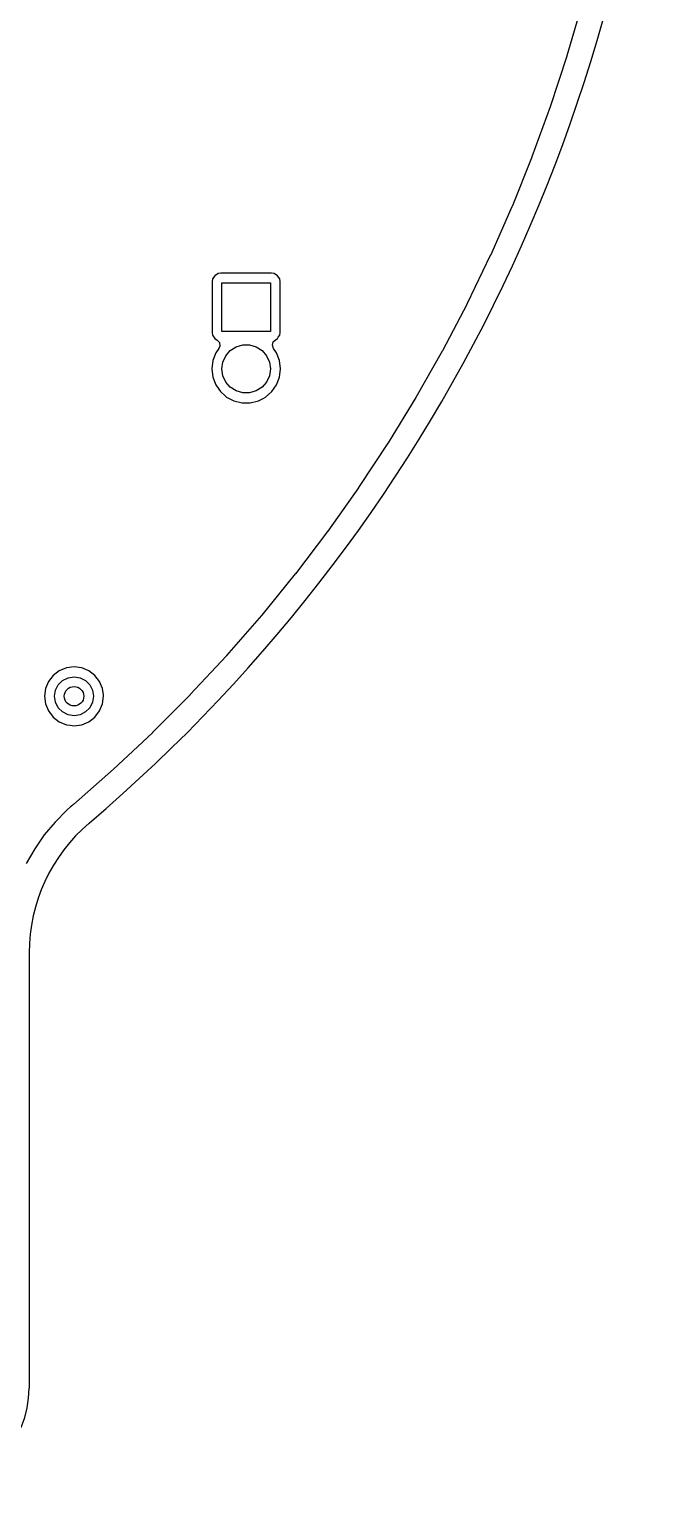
# Model space of a CAD drawing. Extents: x 116 to 183, y -110.2 to -37.6.
# Drawn here: x 169.93 to 182.95, y -110.24 to -80.26 of the extents above; entities that cross this region are included whole.
import ezdxf

# ---------------------------------------------------------------- set-up
doc = ezdxf.new("R2010")
doc.units = 0
doc.layers.add('BLACK', color=7, linetype='CONTINUOUS')

msp = doc.modelspace()

# ---------------------------------------------------------------- linework, layer by layer
at = {"layer": 'BLACK', "linetype": 'CONTINUOUS'}
for p, q in [((181.285344, -79.763787), (180.979605, -80.814941)), ((180.978386, -80.818886), (180.637815, -81.859284)), ((180.979605, -80.814941), (180.978386, -80.818886)), ((180.636465, -81.863186), (180.261449, -82.891653)), ((180.637815, -81.859284), (180.636465, -81.863186)), ((180.25997, -82.895508), (179.850926, -83.910906)), ((180.261449, -82.891653), (180.25997, -82.895508)), ((179.84932, -83.91471), (179.406684, -84.915955)), ((179.850926, -83.910906), (179.84932, -83.91471)), ((179.404952, -84.919703), (178.929227, -85.905653)), ((179.406684, -84.915955), (179.404952, -84.919703)), ((173.698131, -85.40077), (173.6865, -85.459247)), ((173.698132, -85.400769), (173.698131, -85.40077)), ((173.742447, -85.334447), (173.698132, -85.400769)), ((173.808769, -85.290132), (173.742447, -85.334447)), ((173.80877, -85.290131), (173.808769, -85.290132)), ((173.867247, -85.2785), (173.80877, -85.290131)), ((173.867252, -85.2785), (173.867247, -85.2785)), ((174.906748, -85.2785), (173.867252, -85.2785)), ((174.906752, -85.2785), (174.906748, -85.2785)), ((174.965229, -85.290131), (174.906752, -85.2785)), ((174.96523, -85.290132), (174.965229, -85.290131)), ((175.031552, -85.334447), (174.96523, -85.290132)), ((175.075867, -85.400769), (175.031552, -85.334447)), ((175.075868, -85.40077), (175.075867, -85.400769)), ((175.087499, -85.459247), (175.075868, -85.40077)), ((173.6865, -85.459247), (173.6865, -86.498752)), ((173.887, -86.479), (173.887, -85.479)), ((173.887, -85.479), (174.887, -85.479)), ((174.887, -85.479), (174.887, -86.479)), ((175.0875, -85.459249), (175.087499, -85.459247)), ((175.0875, -86.49875), (175.0875, -85.459249)), ((178.927371, -85.909341), (178.41909, -86.878892)), ((178.929227, -85.905653), (178.927371, -85.909341)), ((173.6865, -86.498752), (173.698131, -86.557229)), ((173.698131, -86.557229), (173.698132, -86.55723)), ((173.698132, -86.55723), (173.742447, -86.623552)), ((174.887, -86.479), (173.887, -86.479)), ((175.031552, -86.623552), (175.047697, -86.59939)), ((175.047697, -86.59939), (175.075867, -86.557231)), ((175.075867, -86.557231), (175.075867, -86.557229)), ((175.075867, -86.557229), (175.075868, -86.557229)), ((175.075868, -86.557229), (175.087499, -86.498752)), ((175.087499, -86.498752), (175.0875, -86.49875)), ((173.742447, -86.623552), (173.791824, -86.656545)), ((173.824983, -86.830087), (173.762183, -86.921068)), ((173.791824, -86.656545), (173.836629, -86.710158)), ((173.845336, -86.779483), (173.824983, -86.830087)), ((173.836629, -86.710158), (173.845336, -86.779483)), ((173.966373, -86.97868), (174.05957, -86.871125)), ((174.05957, -86.871125), (174.179292, -86.794184)), ((174.179292, -86.794184), (174.315843, -86.754089)), ((174.315843, -86.754089), (174.458157, -86.754089)), ((174.458157, -86.754089), (174.594708, -86.794184)), ((174.594708, -86.794184), (174.71443, -86.871125)), ((174.71443, -86.871125), (174.807627, -86.97868)), ((174.927133, -86.763733), (174.944598, -86.696082)), ((174.949017, -86.830088), (174.927133, -86.763733)), ((174.944598, -86.696082), (174.982175, -86.656545)), ((175.011816, -86.921066), (174.949017, -86.830088)), ((174.982175, -86.656545), (175.031552, -86.623552)), ((178.417112, -86.882517), (177.876816, -87.834637)), ((178.41909, -86.878892), (178.417112, -86.882517)), ((173.701859, -87.08013), (173.681355, -87.249)), ((173.70186, -87.080125), (173.701859, -87.08013)), ((173.762182, -86.921068), (173.70186, -87.080125)), ((173.762183, -86.921068), (173.762182, -86.921068)), ((173.887, -87.249), (173.907254, -87.108134)), ((173.907254, -87.108134), (173.966373, -86.97868)), ((174.807627, -86.97868), (174.866746, -87.108134)), ((174.866746, -87.108134), (174.887, -87.249)), ((175.011817, -86.921068), (175.011816, -86.921066)), ((175.011818, -86.92107), (175.011817, -86.921068)), ((175.07214, -87.080128), (175.011818, -86.92107)), ((175.092645, -87.249), (175.07214, -87.080128)), ((173.681355, -87.249), (173.701859, -87.417869)), ((173.701859, -87.417869), (173.70186, -87.417874)), ((173.70186, -87.417874), (173.762182, -87.576931)), ((173.907254, -87.389866), (173.887, -87.249)), ((173.966373, -87.51932), (173.907254, -87.389866)), ((174.866746, -87.389866), (174.807627, -87.51932)), ((174.887, -87.249), (174.866746, -87.389866)), ((175.011818, -87.57693), (175.07214, -87.417872)), ((175.07214, -87.417872), (175.092645, -87.249)), ((173.762182, -87.576931), (173.824475, -87.667177)), ((173.824475, -87.667177), (173.858817, -87.716929)), ((173.858817, -87.716929), (173.964505, -87.81056)), ((173.964505, -87.81056), (173.98615, -87.829736)), ((174.05957, -87.626875), (173.966373, -87.51932)), ((174.179292, -87.703816), (174.05957, -87.626875)), ((174.315843, -87.743911), (174.179292, -87.703816)), ((174.458157, -87.743911), (174.315843, -87.743911)), ((174.594708, -87.703816), (174.458157, -87.743911)), ((174.71443, -87.626875), (174.594708, -87.703816)), ((174.807627, -87.51932), (174.71443, -87.626875)), ((174.787852, -87.829734), (174.915183, -87.716929)), ((174.915183, -87.716929), (175.011818, -87.57693)), ((173.98615, -87.829736), (174.133498, -87.90707)), ((174.133498, -87.90707), (174.136775, -87.90879)), ((174.136775, -87.90879), (174.301944, -87.9495)), ((174.301944, -87.9495), (174.472056, -87.9495)), ((174.472056, -87.9495), (174.637225, -87.90879)), ((174.637225, -87.90879), (174.73557, -87.857174)), ((174.73557, -87.857174), (174.787849, -87.829736)), ((174.787849, -87.829736), (174.78785, -87.829734)), ((174.78785, -87.829734), (174.787852, -87.829734)), ((177.874718, -87.838193), (177.30306, -88.771735)), ((177.876816, -87.834637), (177.874718, -87.838193)), ((177.300846, -88.77522), (176.698388, -89.689265)), ((177.30306, -88.771735), (177.300846, -88.77522)), ((176.696058, -89.692675), (176.063514, -90.586137)), ((176.698388, -89.689265), (176.696058, -89.692675)), ((176.061073, -90.589466), (175.399136, -91.461368)), ((176.063514, -90.586137), (176.061073, -90.589466)), ((175.396585, -91.464615), (174.705973, -92.314012)), ((175.399136, -91.461368), (175.396585, -91.464615)), ((174.703315, -92.317172), (173.984814, -93.143095)), ((174.705973, -92.314012), (174.703315, -92.317172)), ((173.982052, -93.146165), (173.236457, -93.947703)), ((173.984814, -93.143095), (173.982052, -93.146165)), ((170.54716, -93.455463), (170.421718, -93.551718)), ((170.693237, -93.394956), (170.54716, -93.455463)), ((170.693239, -93.394955), (170.693237, -93.394956)), ((170.849999, -93.374318), (170.693239, -93.394955)), ((170.850001, -93.374318), (170.849999, -93.374318)), ((171.00676, -93.394955), (170.850001, -93.374318)), ((171.006762, -93.394956), (171.00676, -93.394955)), ((171.152841, -93.455464), (171.006762, -93.394956)), ((171.278282, -93.551718), (171.152841, -93.455464)), ((170.325463, -93.67716), (170.264956, -93.823237)), ((170.421718, -93.551718), (170.325463, -93.67716)), ((170.469577, -93.856393), (170.526393, -93.744886)), ((170.526393, -93.744886), (170.614886, -93.656393)), ((170.614886, -93.656393), (170.726393, -93.599577)), ((170.726393, -93.599577), (170.85, -93.58)), ((170.85, -93.58), (170.973607, -93.599577)), ((170.973607, -93.599577), (171.085114, -93.656393)), ((171.085114, -93.656393), (171.173607, -93.744886)), ((171.173607, -93.744886), (171.230423, -93.856393)), ((171.374536, -93.677159), (171.278282, -93.551718)), ((171.435044, -93.823238), (171.374536, -93.677159)), ((170.264955, -93.823239), (170.244318, -93.979998)), ((170.244318, -93.979998), (170.244318, -93.980001)), ((170.244318, -93.980001), (170.264955, -94.13676)), ((170.264956, -93.823237), (170.264955, -93.823239)), ((170.45, -93.98), (170.469577, -93.856393)), ((170.469577, -94.103607), (170.45, -93.98)), ((170.526393, -94.215114), (170.469577, -94.103607)), ((171.230423, -94.103607), (171.173607, -94.215114)), ((171.230423, -93.856393), (171.25, -93.98)), ((171.25, -93.98), (171.230423, -94.103607)), ((171.435044, -93.823239), (171.435044, -93.823238)), ((171.451629, -93.949218), (171.435044, -93.823239)), ((171.435044, -94.136762), (171.455682, -93.98)), ((171.455682, -93.98), (171.451629, -93.949218)), ((173.233595, -93.950679), (172.461712, -94.726962)), ((173.236457, -93.947703), (173.233595, -93.950679)), ((170.264955, -94.13676), (170.264956, -94.136762)), ((170.264956, -94.136762), (170.305657, -94.235024)), ((170.305657, -94.235024), (170.325464, -94.282841)), ((170.325464, -94.282841), (170.421718, -94.408282)), ((170.421718, -94.408282), (170.547159, -94.504536)), ((170.614886, -94.303607), (170.526393, -94.215114)), ((170.726393, -94.360423), (170.614886, -94.303607)), ((170.85, -94.38), (170.726393, -94.360423)), ((170.973607, -94.360423), (170.85, -94.38)), ((171.085114, -94.303607), (170.973607, -94.360423)), ((171.173607, -94.215114), (171.085114, -94.303607)), ((171.152841, -94.504536), (171.278282, -94.408282)), ((171.278282, -94.408282), (171.374536, -94.282841)), ((171.374536, -94.282841), (171.435044, -94.136762)), ((170.547159, -94.504536), (170.693238, -94.565044)), ((170.693238, -94.565044), (170.771619, -94.575363)), ((170.771619, -94.575363), (170.849999, -94.585682)), ((170.849999, -94.585682), (170.85, -94.585682)), ((170.85, -94.585682), (170.850001, -94.585682)), ((170.850001, -94.585682), (170.902254, -94.578802)), ((170.902254, -94.578802), (171.006762, -94.565044)), ((171.006762, -94.565044), (171.152841, -94.504536)), ((172.458752, -94.729841), (171.661481, -95.479967)), ((172.461712, -94.726962), (172.458752, -94.729841)), ((171.658428, -95.482746), (170.836128, -96.206349)), ((171.661481, -95.479967), (171.658428, -95.482746)), ((170.834592, -96.207678), (170.802749, -96.234786)), ((170.836128, -96.206349), (170.834592, -96.207678)), ((170.703061, -96.319655), (170.459486, -96.566271)), ((170.703063, -96.319654), (170.703061, -96.319655)), ((170.779029, -96.25498), (170.703063, -96.319654)), ((170.779128, -96.254885), (170.779029, -96.25498)), ((170.802747, -96.234788), (170.779128, -96.254885)), ((170.802749, -96.234786), (170.802747, -96.234788)), ((170.459486, -96.566271), (170.23816, -96.833007)), ((170.238154, -96.833015), (170.040714, -97.1179)), ((170.23816, -96.833007), (170.238154, -96.833015)), ((170.040713, -97.117902), (169.868657, -97.418772)), ((170.040714, -97.1179), (170.040713, -97.117902)), ((169.927313, -99.254504), (169.927313, -108.204))]:
    msp.add_line(p, q, dxfattribs=at)
at = {"layer": 'BLACK'}
msp.add_circle((170.85, -93.98), 0.2, dxfattribs=at)
for centre, radius, start, end in [((149.45048, -71.07428), 33.500022, -49.6070424, -0.0000274), ((173.428, -99.2546), 3.500687, 130.3949489, 179.9984288), ((167.8952, -108.2039), 2.032113, -89.9968703, -0.0028195)]:
    msp.add_arc(centre, radius, start, end, dxfattribs=at)

doc.saveas('drawing.dxf')
